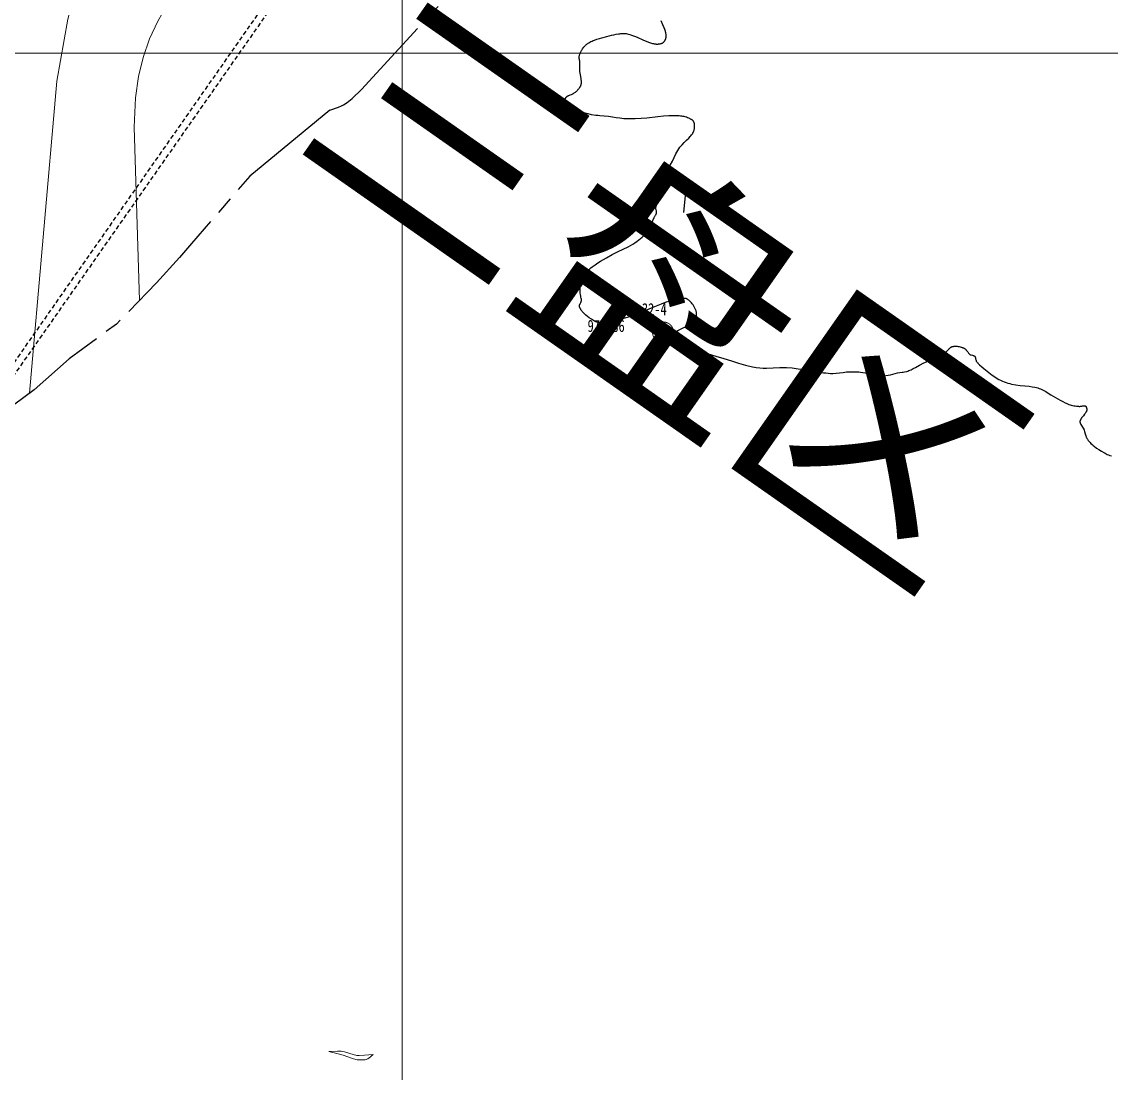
# Model space of a CAD drawing. Header units: inches. Extents: x 36473197 to 36486087, y 3899343 to 3911260.
# Drawn here: x 36479687 to 36480585, y 3903159 to 3904026 of the extents above; entities that cross this region are included whole.
import ezdxf

# ---------------------------------------------------------------- set-up
doc = ezdxf.new("R2010")
doc.units = ezdxf.units.IN
doc.header["$MEASUREMENT"] = 0
doc.linetypes.add('可采边界', pattern=[0.047, 0.02, -0.002, 0.003, -0.002, 0.02])
doc.linetypes.add('虚线', pattern=[0.0045, 0.00175, -0.001, 0.00175])
for name, color, linetype, lineweight in [('4煤底板等值线', 7, 'Continuous', 0), ('可采边界', 7, 'Continuous', 0), ('四盘区辅运巷', 7, 'Continuous', 0), ('水系', 7, 'Continuous', 0), ('等值线', 7, 'Continuous', 0), ('经纬网', 7, 'Continuous', 0), ('西区开拓设计', 7, 'Continuous', 0), ('钻孔', 7, 'Continuous', 0)]:
    doc.layers.add(name, color=color, linetype=linetype, lineweight=lineweight)
doc.styles.add('宋体', font='SIMSUN.TTC')
doc.styles.add('黑体', font='simhei.ttf')
doc.linetypes.add('断层上盘', pattern='A,0.01,-0.00215,[5,西北矿业高家堡煤矿2022年采掘接续图(2022.8.14).shx,S=3.07087e-07,R=0,X=0,Y=0],-0.00185,0.01', length=0.024)
doc.linetypes.add('断层下盘', pattern='A,0.01,-0.002,[1,西北矿业高家堡煤矿2022年采掘接续图(2022.8.14).shx,S=5.56693e-06,R=0,X=0,Y=0],0,[2,西北矿业高家堡煤矿2022年采掘接续图(2022.8.14).shx,S=5.56693e-06,R=0,X=0,Y=0],0,[3,西北矿业高家堡煤矿2022年采掘接续图(2022.8.14).shx,S=5.56693e-06,R=0,X=0,Y=0],0,[4,西北矿业高家堡煤矿2022年采掘接续图(2022.8.14).shx,S=5.56693e-06,R=0,X=0,Y=0],-0.002,0.01', length=0.024)

msp = doc.modelspace()

# ---------------------------------------------------------------- linework, layer by layer
at = {"layer": '4煤底板等值线', "color": 7, "linetype": 'Continuous', "lineweight": 0, "flags": 128}
for points in [[(36479692.88, 3903719.81), (36479715.33, 3903976.95), (36479724.45, 3904028.15), (36479733.48, 3904062.5), (36479739.54, 3904079.03), (36479745.13, 3904090.86), (36479747.27, 3904094.64), (36479750.88, 3904100.11), (36479758.98, 3904110.5), (36479772.64, 3904125.01), (36479782.46, 3904134.03), (36479801.59, 3904149.19), (36479821.82, 3904162.84), (36479848.47, 3904177.74), (36479865.22, 3904185.06), (36479908.51, 3904197.66), (36479914.43, 3904200), (36479918.91, 3904202.26), (36479931.78, 3904210.22), (36480211.83, 3904408.52), (36480254.11, 3904433.62), (36480310.04, 3904459.63), (36480483.45, 3904526.99)], [(36479783.65, 3903796.34), (36479779.04, 3903939.13), (36479780.23, 3903963.15), (36479782.79, 3903980.94), (36479786.56, 3903996.51), (36479791.88, 3904011.78), (36479798.69, 3904026.57), (36479806.88, 3904040.7), (36479816.34, 3904053.98), (36479826.98, 3904066.24), (36479838.7, 3904077.29), (36479853.01, 3904088.16), (36479934.54, 3904135.32), (36479970.04, 3904161.15), (36479983.01, 3904168.05), (36480057.36, 3904200.81), (36480070.2, 3904207.69), (36480076.36, 3904211.52), (36480088.36, 3904220.75), (36480165.26, 3904296.18), (36480186.66, 3904312.66), (36480286.22, 3904372.27)]]:
    msp.add_lwpolyline(points, dxfattribs=at)
at = {"layer": '可采边界', "linetype": '可采边界', "lineweight": 30, "ltscale": 5000, "flags": 128}
for points in [[(36479940.42, 3903953.02), (36479947.75, 3903955.56), (36479950.12, 3903956.54), (36479951.68, 3903957.39), (36479954.63, 3903959.36), (36479958.81, 3903962.7), (36479966.63, 3903970.22), (36480098.68, 3904113.17), (36480300.78, 3904392.39), (36480379.14, 3904481.72), (36480388.22, 3904490.58), (36480397.8, 3904498.87), (36480407.85, 3904506.13), (36480418.43, 3904512.62), (36480429.44, 3904518.21), (36480435.1, 3904520.62), (36480440.88, 3904522.72), (36480450.25, 3904525.22), (36480459.82, 3904526.95), (36480469.47, 3904527.9), (36480474.3, 3904528.05), (36480479.12, 3904527.94), (36480488.57, 3904526.77), (36480528.87, 3904517.41), (36480537.55, 3904514.34), (36480545.96, 3904510.57), (36480554.05, 3904506.2), (36480561.77, 3904501.21), (36480569.09, 3904495.56), (36480573.58, 3904491.4), (36480576.67, 3904488.06), (36480578.55, 3904485.71), (36480579.41, 3904484.48), (36480580.83, 3904482.12), (36480583.24, 3904477.14), (36480585.21, 3904471.92), (36480587.46, 3904463.77), (36480588.95, 3904455.36), (36480589.68, 3904446.84), (36480589.69, 3904441.19), (36480589.19, 3904435.33), (36480587.15, 3904423.77), (36480567.6, 3904352.28), (36480562.89, 3904326.34), (36480561.8, 3904308.82), (36480562.31, 3904291.27), (36480563.63, 3904279.73), (36480566.68, 3904266.07), (36480570.76, 3904252.65), (36480581.05, 3904226.28), (36480632.1, 3904129.38), (36480688.56, 3904041.54), (36480955.32, 3903726.78), (36481161.4, 3903516.77), (36481216.78, 3903468.31), (36481253.18, 3903441.34), (36481265.8, 3903433.05), (36481411.21, 3903356.22), (36481426.8, 3903346.01), (36481436.27, 3903338.55), (36481443.5, 3903331.69), (36481447.41, 3903327.2), (36481451.37, 3903321.46), (36481454.82, 3903315.36), (36481457.74, 3903308.99), (36481460.08, 3903302.4), (36481461.15, 3903298.07), (36481462.59, 3903289.24), (36481463.22, 3903280.29), (36481463.1, 3903271.3), (36481462.75, 3903266.82), (36481461.26, 3903257.55), (36481457.8, 3903243.89), (36481453.21, 3903230.54), (36481445.91, 3903213.95), (36481437.42, 3903197.87), (36481406.48, 3903150.76), (36481385.9, 3903124.99), (36481358.49, 3903096.27), (36481311.68, 3903058.24), (36481247.04, 3903011.51), (36481218.36, 3902986.35), (36481195.38, 3902961.86), (36481174.27, 3902935.73), (36481151.29, 3902901.94)], [(36479940.42, 3903953.02), (36479874.65, 3903898.66), (36479826.35, 3903843.27), (36479816.61, 3903831.69), (36479797.69, 3903810.66), (36479764.54, 3903776.84), (36479725.56, 3903748.04), (36479696.76, 3903722.67), (36479671.06, 3903703.75), (36479652.81, 3903695.58), (36479626.18, 3903684.85), (36479594.75, 3903672.82), (36479576.48, 3903664.53), (36479530.93, 3903654.24), (36479500, 3903642.02), (36479480.61, 3903635.78), (36479461.83, 3903633.6), (36479438.86, 3903639.13), (36479420.84, 3903642.16), (36479403.24, 3903648.9), (36479378.19, 3903663.4), (36479365.97, 3903671.96), (36479348.23, 3903691.81), (36479329.31, 3903714.07), (36479311.68, 3903736.82), (36479297.34, 3903757.78), (36479283.25, 3903779.73), (36479257.78, 3903817.86), (36479237.65, 3903852.89), (36479211.72, 3903891.18), (36479192.3, 3903946.96), (36479183.15, 3903988.27), (36479172.48, 3904011.49), (36479163.11, 3904033.42), (36479147.48, 3904050.71), (36479125.47, 3904084.67)]]:
    msp.add_lwpolyline(points, dxfattribs=at)
at = {"layer": '四盘区辅运巷', "linetype": '虚线', "lineweight": 30, "ltscale": 2000, "elevation": 0.2, "flags": 128}
for points in [[(36479679.42, 3903733.44), (36480951.9, 3905551.42)], [(36479680.19, 3903744.88), (36480197.99, 3904484.7)]]:
    msp.add_lwpolyline(points, dxfattribs=at)
at = {"layer": '水系', "color": 151, "linetype": 'Continuous', "lineweight": 30, "true_color": 0x7fbfff, "flags": 128}
for points in [[(36480232.14, 3903756.84), (36480230.14, 3903757.53), (36480229.07, 3903757.86), (36480227.99, 3903758.21), (36480226.93, 3903758.59), (36480226.41, 3903758.8), (36480225.9, 3903759.02), (36480225.4, 3903759.26), (36480224.92, 3903759.52), (36480224.68, 3903759.66), (36480224.45, 3903759.81), (36480224.23, 3903759.96), (36480224, 3903760.13), (36480223.78, 3903760.32), (36480223.57, 3903760.52), (36480223.36, 3903760.73), (36480223.16, 3903760.94), (36480222.96, 3903761.17), (36480222.78, 3903761.39), (36480222.6, 3903761.63), (36480222.44, 3903761.87), (36480222.28, 3903762.11), (36480222.14, 3903762.36), (36480222, 3903762.61), (36480221.94, 3903762.74), (36480221.89, 3903762.87), (36480221.78, 3903763.13), (36480221.74, 3903763.26), (36480221.7, 3903763.39), (36480221.66, 3903763.52), (36480221.63, 3903763.65), (36480221.6, 3903763.79), (36480221.59, 3903763.85), (36480221.59, 3903763.92), (36480221.58, 3903764.04), (36480221.57, 3903764.16), (36480221.58, 3903764.29), (36480221.58, 3903764.41), (36480221.59, 3903764.53), (36480221.61, 3903764.66), (36480221.65, 3903764.91), (36480221.7, 3903765.16), (36480221.76, 3903765.4), (36480221.84, 3903765.65), (36480221.92, 3903765.9), (36480222.01, 3903766.14), (36480222.12, 3903766.38), (36480222.22, 3903766.62), (36480222.34, 3903766.86), (36480222.46, 3903767.09), (36480222.59, 3903767.32), (36480222.87, 3903767.75), (36480222.99, 3903767.92), (36480223.12, 3903768.08), (36480223.38, 3903768.38), (36480223.65, 3903768.68), (36480223.93, 3903768.96), (36480224.23, 3903769.23), (36480224.53, 3903769.49), (36480225.17, 3903769.99), (36480225.84, 3903770.46), (36480226.55, 3903770.9), (36480228.02, 3903771.75), (36480229.56, 3903772.54), (36480231.14, 3903773.3), (36480234.34, 3903774.74), (36480235.34, 3903775.16), (36480235.83, 3903775.37), (36480236.32, 3903775.59), (36480236.8, 3903775.83), (36480237.27, 3903776.07), (36480237.49, 3903776.21), (36480237.72, 3903776.34), (36480238.16, 3903776.64), (36480238.4, 3903776.83), (36480238.63, 3903777.03), (36480238.85, 3903777.24), (36480239.07, 3903777.46), (36480239.5, 3903777.91), (36480239.91, 3903778.39), (36480240.29, 3903778.89), (36480240.65, 3903779.4), (36480240.99, 3903779.93), (36480241.31, 3903780.47), (36480241.61, 3903781.02), (36480241.88, 3903781.57), (36480242.12, 3903782.14), (36480242.23, 3903782.42), (36480242.33, 3903782.71), (36480242.42, 3903782.99), (36480242.51, 3903783.28), (36480242.59, 3903783.57), (36480242.65, 3903783.86), (36480242.71, 3903784.15), (36480242.76, 3903784.44), (36480242.79, 3903784.73), (36480242.81, 3903785.02), (36480242.82, 3903785.3), (36480242.81, 3903785.58), (36480242.78, 3903785.87), (36480242.75, 3903786.15), (36480242.71, 3903786.43), (36480242.65, 3903786.71), (36480242.53, 3903787.27), (36480242.37, 3903787.83), (36480242.18, 3903788.39), (36480241.97, 3903788.94), (36480241.74, 3903789.49), (36480241.48, 3903790.03), (36480241.2, 3903790.56), (36480240.91, 3903791.09), (36480240.59, 3903791.61), (36480240.26, 3903792.13), (36480239.91, 3903792.63), (36480239.18, 3903793.61), (36480238.65, 3903794.27), (36480238.1, 3903794.9), (36480237.52, 3903795.49), (36480237.23, 3903795.78), (36480236.93, 3903796.05), (36480236.62, 3903796.32), (36480236.31, 3903796.57), (36480235.99, 3903796.8), (36480235.67, 3903797.03), (36480235.34, 3903797.23), (36480235.17, 3903797.33), (36480235, 3903797.42), (36480234.83, 3903797.5), (36480234.66, 3903797.58), (36480234.48, 3903797.65), (36480234.3, 3903797.72), (36480234.1, 3903797.77), (36480233.9, 3903797.82), (36480233.7, 3903797.86), (36480233.49, 3903797.89), (36480233.07, 3903797.94), (36480232.65, 3903797.97), (36480232.22, 3903797.97), (36480231.79, 3903797.97), (36480230.91, 3903797.91), (36480230.03, 3903797.8), (36480229.14, 3903797.67), (36480227.38, 3903797.33), (36480223.85, 3903796.55), (36480220.41, 3903795.6), (36480216.99, 3903794.48), (36480213.59, 3903793.23), (36480206.81, 3903790.48), (36480200.04, 3903787.61), (36480196.19, 3903786.04), (36480192.34, 3903784.55), (36480188.47, 3903783.16), (36480184.57, 3903781.91), (36480181.79, 3903781.16), (36480178.99, 3903780.48), (36480176.16, 3903779.88), (36480173.3, 3903779.3), (36480170.32, 3903778.67), (36480168.82, 3903778.38), (36480167.33, 3903778.15), (36480166.59, 3903778.06), (36480165.85, 3903777.99), (36480165.12, 3903777.93), (36480164.39, 3903777.91), (36480163.67, 3903777.91), (36480163.32, 3903777.92), (36480162.96, 3903777.94), (36480162.61, 3903777.97), (36480162.25, 3903778.01), (36480161.9, 3903778.06), (36480161.56, 3903778.13), (36480161.32, 3903778.19), (36480161.08, 3903778.26), (36480160.62, 3903778.41), (36480160.15, 3903778.58), (36480159.69, 3903778.77), (36480159.24, 3903778.97), (36480158.78, 3903779.19), (36480157.89, 3903779.67), (36480157, 3903780.19), (36480156.13, 3903780.76), (36480154.38, 3903782), (36480152.96, 3903783.07), (36480151.56, 3903784.2), (36480150.89, 3903784.79), (36480150.24, 3903785.4), (36480149.61, 3903786.02), (36480149.02, 3903786.65), (36480148.46, 3903787.3), (36480148.2, 3903787.62), (36480147.95, 3903787.95), (36480147.71, 3903788.29), (36480147.48, 3903788.62), (36480147.26, 3903788.96), (36480147.07, 3903789.3), (36480146.88, 3903789.65), (36480146.72, 3903789.99), (36480146.57, 3903790.34), (36480146.51, 3903790.52), (36480146.45, 3903790.69), (36480146.4, 3903790.87), (36480146.35, 3903791.05), (36480146.32, 3903791.23), (36480146.28, 3903791.41), (36480146.27, 3903791.5), (36480146.26, 3903791.58), (36480146.25, 3903791.76), (36480146.25, 3903791.85), (36480146.25, 3903791.94), (36480146.26, 3903792.04), (36480146.27, 3903792.13), (36480146.28, 3903792.19), (36480146.29, 3903792.24), (36480146.32, 3903792.36), (36480146.35, 3903792.48), (36480146.39, 3903792.6), (36480146.48, 3903792.84), (36480146.58, 3903793.08), (36480146.81, 3903793.57), (36480147.06, 3903794.06), (36480147.31, 3903794.55), (36480147.44, 3903794.8), (36480147.56, 3903795.05), (36480147.67, 3903795.3), (36480147.72, 3903795.42), (36480147.77, 3903795.55), (36480147.81, 3903795.68), (36480147.85, 3903795.8), (36480147.87, 3903795.87), (36480147.88, 3903795.93), (36480147.91, 3903796.06), (36480147.92, 3903796.12), (36480147.93, 3903796.17), (36480147.94, 3903796.29), (36480147.94, 3903796.41), (36480147.94, 3903796.53), (36480147.93, 3903796.76), (36480147.91, 3903797), (36480147.88, 3903797.24), (36480147.84, 3903797.48), (36480147.75, 3903797.96), (36480147.52, 3903798.92), (36480147.29, 3903799.89), (36480147.1, 3903801.15), (36480146.96, 3903802.41), (36480146.86, 3903803.67), (36480146.8, 3903804.94), (36480146.77, 3903806.19), (36480146.79, 3903807.44), (36480146.83, 3903808.07), (36480146.88, 3903808.69), (36480147.04, 3903809.92), (36480147.15, 3903810.45), (36480147.28, 3903810.97), (36480147.58, 3903812.01), (36480147.94, 3903813.04), (36480148.34, 3903814.05), (36480148.8, 3903815.04), (36480149.29, 3903816.01), (36480149.56, 3903816.48), (36480149.83, 3903816.95), (36480150.42, 3903817.85), (36480150.86, 3903818.43), (36480151.32, 3903819), (36480152.29, 3903820.09), (36480153.32, 3903821.12), (36480154.41, 3903822.12), (36480155.53, 3903823.08), (36480156.69, 3903824.01), (36480159.07, 3903825.76), (36480161.37, 3903827.29), (36480163.7, 3903828.74), (36480168.47, 3903831.47), (36480173.34, 3903834.04), (36480178.27, 3903836.53), (36480182.3, 3903838.5), (36480186.27, 3903840.52), (36480188.23, 3903841.57), (36480190.15, 3903842.68), (36480192.03, 3903843.84), (36480193.86, 3903845.09), (36480195.24, 3903846.15), (36480196.57, 3903847.27), (36480197.87, 3903848.43), (36480199.12, 3903849.65), (36480200.32, 3903850.91), (36480201.45, 3903852.21), (36480202, 3903852.88), (36480202.52, 3903853.57), (36480203.49, 3903854.98), (36480204.12, 3903856.12), (36480204.71, 3903857.29), (36480205.76, 3903859.7), (36480206.76, 3903862.15), (36480207.83, 3903864.59), (36480208.42, 3903865.61), (36480208.73, 3903866.11), (36480209.02, 3903866.61), (36480209.16, 3903866.87), (36480209.29, 3903867.12), (36480209.41, 3903867.37), (36480209.53, 3903867.63), (36480209.58, 3903867.76), (36480209.63, 3903867.89), (36480209.68, 3903868.02), (36480209.72, 3903868.15), (36480209.76, 3903868.28), (36480209.79, 3903868.41), (36480209.8, 3903868.47), (36480209.81, 3903868.54), (36480209.83, 3903868.67), (36480209.84, 3903868.73), (36480209.84, 3903868.79), (36480209.84, 3903868.91), (36480209.83, 3903869.02), (36480209.82, 3903869.14), (36480209.79, 3903869.38), (36480209.76, 3903869.62), (36480209.66, 3903870.1), (36480209.55, 3903870.58), (36480209.43, 3903871.06), (36480209.32, 3903871.55), (36480209.28, 3903871.79), (36480209.24, 3903872.03), (36480209.23, 3903872.15), (36480209.22, 3903872.27), (36480209.21, 3903872.39), (36480209.21, 3903872.51), (36480209.22, 3903872.63), (36480209.23, 3903872.75), (36480209.25, 3903872.87), (36480209.27, 3903873), (36480209.32, 3903873.24), (36480209.38, 3903873.48), (36480209.53, 3903873.96), (36480209.71, 3903874.43), (36480210.1, 3903875.38), (36480210.49, 3903876.34), (36480211.7, 3903880.35), (36480212.82, 3903884.38), (36480213.95, 3903888.41), (36480215.09, 3903892.44), (36480215.38, 3903893.52), (36480215.66, 3903894.61), (36480215.96, 3903895.69), (36480216.28, 3903896.76), (36480216.95, 3903898.61), (36480217.69, 3903900.45), (36480219.31, 3903904.06), (36480221.04, 3903907.63), (36480222.82, 3903911.18), (36480224.26, 3903914.1), (36480225.75, 3903916.99), (36480226.52, 3903918.4), (36480227.32, 3903919.8), (36480228.17, 3903921.16), (36480229.08, 3903922.47), (36480229.91, 3903923.49), (36480230.79, 3903924.47), (36480232.62, 3903926.38), (36480234.46, 3903928.26), (36480236.29, 3903930.15), (36480237.46, 3903931.37), (36480238.03, 3903932), (36480238.58, 3903932.64), (36480239.1, 3903933.29), (36480239.34, 3903933.63), (36480239.58, 3903933.97), (36480239.8, 3903934.32), (36480240.01, 3903934.68), (36480240.11, 3903934.86), (36480240.2, 3903935.05), (36480240.38, 3903935.43), (36480240.48, 3903935.69), (36480240.58, 3903935.96), (36480240.74, 3903936.51), (36480240.88, 3903937.07), (36480240.99, 3903937.64), (36480241.08, 3903938.21), (36480241.14, 3903938.79), (36480241.18, 3903939.37), (36480241.19, 3903939.95), (36480241.18, 3903940.52), (36480241.16, 3903940.8), (36480241.14, 3903941.08), (36480241.11, 3903941.35), (36480241.07, 3903941.63), (36480241.02, 3903941.9), (36480240.97, 3903942.16), (36480240.9, 3903942.43), (36480240.83, 3903942.68), (36480240.75, 3903942.94), (36480240.66, 3903943.18), (36480240.61, 3903943.3), (36480240.55, 3903943.42), (36480240.5, 3903943.54), (36480240.44, 3903943.65), (36480240.38, 3903943.77), (36480240.31, 3903943.88), (36480240.24, 3903943.99), (36480240.17, 3903944.09), (36480240.08, 3903944.2), (36480239.99, 3903944.3), (36480239.9, 3903944.4), (36480239.8, 3903944.49), (36480239.6, 3903944.68), (36480239.38, 3903944.86), (36480239.16, 3903945.03), (36480238.92, 3903945.19), (36480238.68, 3903945.34), (36480238.43, 3903945.49), (36480237.92, 3903945.78), (36480237.4, 3903946.04), (36480236.34, 3903946.51), (36480235.37, 3903946.89), (36480234.42, 3903947.22), (36480233.46, 3903947.51), (36480232.5, 3903947.75), (36480231.52, 3903947.95), (36480230.53, 3903948.12), (36480229.53, 3903948.26), (36480228.52, 3903948.36), (36480226.45, 3903948.5), (36480224.34, 3903948.55), (36480220, 3903948.42), (36480215.53, 3903948.07), (36480210.99, 3903947.58), (36480201.88, 3903946.52), (36480197.05, 3903946.17), (36480192.25, 3903945.93), (36480189.86, 3903945.87), (36480187.48, 3903945.86), (36480182.73, 3903946.03), (36480179.61, 3903946.38), (36480176.49, 3903946.85), (36480173.38, 3903947.35), (36480170.26, 3903947.81), (36480166.72, 3903948.14), (36480163.17, 3903948.42), (36480161.4, 3903948.58), (36480159.64, 3903948.77), (36480156.13, 3903949.3), (36480153.47, 3903949.97), (36480150.83, 3903950.72), (36480149.52, 3903951.08), (36480148.86, 3903951.24), (36480148.21, 3903951.39), (36480147.56, 3903951.53), (36480146.91, 3903951.64), (36480146.58, 3903951.68), (36480146.26, 3903951.71), (36480146.09, 3903951.73), (36480145.93, 3903951.73), (36480145.6, 3903951.73), (36480145.38, 3903951.72), (36480145.16, 3903951.69), (36480144.71, 3903951.62), (36480143.82, 3903951.45), (36480143.38, 3903951.37), (36480142.93, 3903951.31), (36480142.71, 3903951.28), (36480142.48, 3903951.26), (36480142.37, 3903951.26), (36480142.26, 3903951.25), (36480142.04, 3903951.25), (36480141.89, 3903951.27), (36480141.75, 3903951.28), (36480141.46, 3903951.33), (36480141.18, 3903951.4), (36480140.89, 3903951.47), (36480140.61, 3903951.56), (36480140.32, 3903951.66), (36480140.04, 3903951.76), (36480139.76, 3903951.88), (36480139.21, 3903952.13), (36480138.67, 3903952.41), (36480138.15, 3903952.71), (36480137.64, 3903953.04), (36480137.15, 3903953.38), (36480136.68, 3903953.75), (36480136.45, 3903953.94), (36480136.23, 3903954.14), (36480136.01, 3903954.34), (36480135.8, 3903954.55), (36480135.6, 3903954.76), (36480135.4, 3903954.97), (36480135.22, 3903955.2), (36480135.04, 3903955.42), (36480134.87, 3903955.65), (36480134.71, 3903955.89), (36480134.56, 3903956.13), (36480134.42, 3903956.39), (36480134.3, 3903956.64), (36480134.19, 3903956.91), (36480134.09, 3903957.18), (36480134, 3903957.45), (36480133.93, 3903957.73), (36480133.86, 3903958.01), (36480133.8, 3903958.3), (36480133.76, 3903958.58), (36480133.72, 3903958.87), (36480133.7, 3903959.15), (36480133.68, 3903959.44), (36480133.68, 3903959.73), (36480133.69, 3903960.01), (36480133.71, 3903960.3), (36480133.73, 3903960.44), (36480133.75, 3903960.58), (36480133.8, 3903960.86), (36480133.83, 3903961), (36480133.87, 3903961.14), (36480133.97, 3903961.41), (36480134.07, 3903961.69), (36480134.19, 3903961.95), (36480134.32, 3903962.21), (36480134.46, 3903962.47), (36480134.61, 3903962.72), (36480134.77, 3903962.97), (36480134.94, 3903963.21), (36480135.12, 3903963.45), (36480135.31, 3903963.68), (36480135.5, 3903963.9), (36480135.7, 3903964.11), (36480135.91, 3903964.32), (36480136.02, 3903964.41), (36480136.13, 3903964.51), (36480136.35, 3903964.68), (36480136.48, 3903964.77), (36480136.61, 3903964.85), (36480136.86, 3903964.99), (36480137.13, 3903965.13), (36480137.4, 3903965.25), (36480137.95, 3903965.48), (36480138.52, 3903965.7), (36480139.67, 3903966.11), (36480140.81, 3903966.59), (36480141.1, 3903966.74), (36480141.37, 3903966.9), (36480141.92, 3903967.25), (36480142.45, 3903967.63), (36480142.96, 3903968.03), (36480143.47, 3903968.45), (36480143.95, 3903968.88), (36480144.42, 3903969.33), (36480144.88, 3903969.79), (36480145.31, 3903970.26), (36480145.73, 3903970.74), (36480146.12, 3903971.23), (36480146.48, 3903971.74), (36480146.65, 3903971.99), (36480146.81, 3903972.25), (36480146.97, 3903972.51), (36480147.12, 3903972.78), (36480147.25, 3903973.04), (36480147.38, 3903973.31), (36480147.43, 3903973.45), (36480147.49, 3903973.59), (36480147.58, 3903973.86), (36480147.63, 3903974.02), (36480147.67, 3903974.18), (36480147.73, 3903974.51), (36480147.78, 3903974.83), (36480147.81, 3903975.17), (36480147.84, 3903975.5), (36480147.85, 3903975.84), (36480147.84, 3903976.52), (36480147.81, 3903977.21), (36480147.75, 3903977.91), (36480147.56, 3903979.32), (36480147.06, 3903982.2), (36480146.6, 3903985.09), (36480146.49, 3903987.19), (36480146.5, 3903989.26), (36480146.52, 3903991.31), (36480146.45, 3903993.36), (36480146.32, 3903994.17), (36480146.17, 3903994.98), (36480146.1, 3903995.38), (36480146.05, 3903995.79), (36480146.03, 3903995.99), (36480146.01, 3903996.19), (36480146, 3903996.59), (36480146.01, 3903996.85), (36480146.04, 3903997.11), (36480146.07, 3903997.37), (36480146.12, 3903997.63), (36480146.23, 3903998.15), (36480146.37, 3903998.66), (36480146.53, 3903999.17), (36480146.71, 3903999.68), (36480146.91, 3904000.18), (36480147.13, 3904000.68), (36480147.36, 3904001.17), (36480147.61, 3904001.65), (36480147.87, 3904002.13), (36480148.14, 3904002.61), (36480148.43, 3904003.07), (36480148.73, 3904003.53), (36480149.36, 3904004.42), (36480149.77, 3904004.93), (36480150.19, 3904005.43), (36480150.63, 3904005.91), (36480151.08, 3904006.38), (36480151.55, 3904006.83), (36480152.03, 3904007.26), (36480152.52, 3904007.68), (36480153.03, 3904008.07), (36480153.46, 3904008.36), (36480153.9, 3904008.64), (36480154.79, 3904009.16), (36480155.71, 3904009.64), (36480156.65, 3904010.08), (36480157.61, 3904010.49), (36480158.59, 3904010.87), (36480160.59, 3904011.57), (36480162.64, 3904012.19), (36480164.73, 3904012.74), (36480168.95, 3904013.77), (36480172.79, 3904014.78), (36480174.71, 3904015.24), (36480176.63, 3904015.65), (36480178.54, 3904015.98), (36480179.49, 3904016.12), (36480180.44, 3904016.23), (36480181.39, 3904016.3), (36480182.34, 3904016.34), (36480182.81, 3904016.35), (36480183.28, 3904016.34), (36480184.22, 3904016.28), (36480184.84, 3904016.19), (36480185.45, 3904016.08), (36480186.67, 3904015.78), (36480187.89, 3904015.43), (36480189.1, 3904015.03), (36480191.51, 3904014.12), (36480193.89, 3904013.13), (36480198.59, 3904011.09), (36480203.28, 3904009.2), (36480204.92, 3904008.62), (36480205.75, 3904008.35), (36480206.58, 3904008.12), (36480207.42, 3904007.91), (36480207.84, 3904007.82), (36480208.25, 3904007.74), (36480208.68, 3904007.68), (36480209.1, 3904007.62), (36480209.52, 3904007.58), (36480209.96, 3904007.56), (36480210.32, 3904007.56), (36480210.69, 3904007.56), (36480211.06, 3904007.58), (36480211.44, 3904007.62), (36480211.81, 3904007.66), (36480212.17, 3904007.71), (36480212.54, 3904007.78), (36480212.9, 3904007.85), (36480213.25, 3904007.94), (36480213.6, 3904008.05), (36480213.94, 3904008.16), (36480214.27, 3904008.29), (36480214.43, 3904008.36), (36480214.59, 3904008.44), (36480214.74, 3904008.52), (36480214.9, 3904008.6), (36480215.05, 3904008.69), (36480215.19, 3904008.78), (36480215.33, 3904008.88), (36480215.47, 3904008.99), (36480215.58, 3904009.08), (36480215.68, 3904009.18), (36480215.78, 3904009.28), (36480215.88, 3904009.39), (36480216.06, 3904009.61), (36480216.24, 3904009.84), (36480216.41, 3904010.08), (36480216.57, 3904010.33), (36480216.72, 3904010.58), (36480216.86, 3904010.85), (36480216.99, 3904011.11), (36480217.11, 3904011.39), (36480217.23, 3904011.66), (36480217.33, 3904011.94), (36480217.43, 3904012.22), (36480217.51, 3904012.51), (36480217.58, 3904012.79), (36480217.64, 3904013.07), (36480217.68, 3904013.4), (36480217.71, 3904013.72), (36480217.72, 3904014.04), (36480217.73, 3904014.36), (36480217.71, 3904014.68), (36480217.69, 3904015), (36480217.62, 3904015.64), (36480217.52, 3904016.28), (36480217.38, 3904016.93), (36480217.22, 3904017.58), (36480217.04, 3904018.23), (36480216.61, 3904019.54), (36480216.12, 3904020.84), (36480215.04, 3904023.43), (36480213.67, 3904026.61)], [(36480229.13, 3903889.49), (36480234.41, 3903894.05), (36480238.71, 3903889.47)], [(36480232.41, 3903868.8), (36480234.65, 3903893.81)], [(36480246, 3903753.96), (36480252.41, 3903752.15), (36480258.8, 3903750.27), (36480265.2, 3903748.35), (36480271.6, 3903746.43), (36480277.37, 3903744.68), (36480283.17, 3903743.03), (36480288.99, 3903741.63), (36480290.45, 3903741.34), (36480291.92, 3903741.07), (36480294.86, 3903740.67), (36480297.59, 3903740.54), (36480300.33, 3903740.53), (36480305.83, 3903740.71), (36480311.34, 3903740.95), (36480316.85, 3903741.02), (36480321.65, 3903740.63), (36480326.43, 3903740.01), (36480331.21, 3903739.29), (36480335.98, 3903738.51), (36480338.83, 3903738.04), (36480341.68, 3903737.58), (36480344.53, 3903737.14), (36480347.39, 3903736.74), (36480349.3, 3903736.49), (36480351.2, 3903736.28), (36480353.11, 3903736.13), (36480355.02, 3903736.08), (36480357.88, 3903736.26), (36480360.74, 3903736.6), (36480363.6, 3903736.98), (36480366.46, 3903737.32), (36480369.33, 3903737.51), (36480372.2, 3903737.58), (36480373.63, 3903737.57), (36480375.06, 3903737.53), (36480376.49, 3903737.44), (36480377.91, 3903737.29), (36480381.73, 3903736.5), (36480385.53, 3903735.54), (36480387.43, 3903735.07), (36480389.33, 3903734.64), (36480390.28, 3903734.45), (36480391.23, 3903734.28), (36480392.19, 3903734.14), (36480393.15, 3903734.05), (36480394.1, 3903734.01), (36480395.06, 3903734.02), (36480396.01, 3903734.06), (36480396.97, 3903734.13), (36480398.88, 3903734.35), (36480400.78, 3903734.66), (36480402.7, 3903735.1), (36480404.6, 3903735.6), (36480406.5, 3903736.1), (36480408.41, 3903736.56), (36480410.33, 3903736.86), (36480412.26, 3903737.12), (36480413.22, 3903737.25), (36480414.17, 3903737.41), (36480416.04, 3903737.81), (36480416.96, 3903738.11), (36480417.87, 3903738.45), (36480419.65, 3903739.21), (36480421.41, 3903740.06), (36480423.14, 3903740.97), (36480426.58, 3903742.87), (36480430.02, 3903744.77), (36480430.99, 3903745.25), (36480431.95, 3903745.72), (36480432.92, 3903746.2), (36480433.87, 3903746.7), (36480435.45, 3903747.64), (36480437.02, 3903748.61), (36480438.6, 3903749.57), (36480440.22, 3903750.46), (36480442.5, 3903751.45), (36480444.82, 3903752.35), (36480445.97, 3903752.82), (36480446.54, 3903753.06), (36480447.09, 3903753.31), (36480447.64, 3903753.58), (36480448.17, 3903753.86), (36480448.44, 3903754.01), (36480448.69, 3903754.17), (36480448.82, 3903754.26), (36480448.94, 3903754.34), (36480449.18, 3903754.53), (36480449.4, 3903754.72), (36480449.61, 3903754.92), (36480450.01, 3903755.35), (36480450.79, 3903756.24), (36480451.18, 3903756.67), (36480451.38, 3903756.88), (36480451.58, 3903757.08), (36480451.79, 3903757.28), (36480452, 3903757.46), (36480452.11, 3903757.55), (36480452.22, 3903757.63), (36480452.33, 3903757.71), (36480452.45, 3903757.79), (36480452.53, 3903757.83), (36480452.61, 3903757.87), (36480452.77, 3903757.95), (36480452.94, 3903758.02), (36480453.11, 3903758.08), (36480453.29, 3903758.14), (36480453.47, 3903758.2), (36480453.83, 3903758.29), (36480454.2, 3903758.37), (36480454.57, 3903758.43), (36480454.95, 3903758.48), (36480455.34, 3903758.51), (36480455.73, 3903758.54), (36480456.12, 3903758.55), (36480456.52, 3903758.55), (36480456.91, 3903758.53), (36480457.71, 3903758.48), (36480458.51, 3903758.39), (36480459.31, 3903758.25), (36480460.1, 3903758.08), (36480460.88, 3903757.87), (36480461.26, 3903757.75), (36480461.64, 3903757.63), (36480462.01, 3903757.49), (36480462.38, 3903757.34), (36480462.75, 3903757.18), (36480463.1, 3903757.01), (36480463.45, 3903756.82), (36480463.78, 3903756.63), (36480463.94, 3903756.52), (36480464.1, 3903756.41), (36480464.25, 3903756.3), (36480464.4, 3903756.18), (36480464.54, 3903756.06), (36480464.67, 3903755.93), (36480464.92, 3903755.66), (36480465.16, 3903755.37), (36480465.39, 3903755.08), (36480466.27, 3903753.87), (36480466.71, 3903753.26), (36480466.93, 3903752.96), (36480467.16, 3903752.68), (36480467.28, 3903752.54), (36480467.4, 3903752.4), (36480467.52, 3903752.27), (36480467.64, 3903752.14), (36480467.78, 3903752.02), (36480467.84, 3903751.96), (36480467.91, 3903751.9), (36480467.98, 3903751.85), (36480468.05, 3903751.8), (36480468.13, 3903751.75), (36480468.2, 3903751.7), (36480468.26, 3903751.67), (36480468.31, 3903751.64), (36480468.43, 3903751.59), (36480468.55, 3903751.54), (36480468.67, 3903751.5), (36480468.92, 3903751.42), (36480469.17, 3903751.35), (36480470.2, 3903751.11), (36480470.71, 3903750.98), (36480470.96, 3903750.92), (36480471.19, 3903750.84), (36480471.31, 3903750.8), (36480471.42, 3903750.76), (36480471.53, 3903750.71), (36480471.64, 3903750.66), (36480471.69, 3903750.63), (36480471.74, 3903750.61), (36480471.79, 3903750.58), (36480471.84, 3903750.55), (36480471.88, 3903750.52), (36480471.93, 3903750.48), (36480471.95, 3903750.47), (36480471.97, 3903750.45), (36480472.01, 3903750.41), (36480472.03, 3903750.39), (36480472.05, 3903750.37), (36480472.09, 3903750.33), (36480472.12, 3903750.28), (36480472.15, 3903750.24), (36480472.18, 3903750.19), (36480472.21, 3903750.14), (36480472.27, 3903750.04), (36480472.32, 3903749.94), (36480472.37, 3903749.83), (36480472.42, 3903749.72), (36480472.46, 3903749.61), (36480472.54, 3903749.38), (36480472.61, 3903749.13), (36480472.74, 3903748.63), (36480472.86, 3903748.11), (36480472.98, 3903747.59), (36480473.04, 3903747.33), (36480473.11, 3903747.07), (36480473.14, 3903746.94), (36480473.18, 3903746.82), (36480473.27, 3903746.58), (36480473.33, 3903746.45), (36480473.39, 3903746.32), (36480473.53, 3903746.08), (36480473.68, 3903745.85), (36480473.83, 3903745.62), (36480474.17, 3903745.18), (36480474.53, 3903744.75), (36480474.9, 3903744.34), (36480475.29, 3903743.94), (36480476.11, 3903743.15), (36480477.83, 3903741.64), (36480479.61, 3903740.17), (36480482.27, 3903737.94), (36480484.96, 3903735.79), (36480486.34, 3903734.75), (36480487.73, 3903733.76), (36480490.62, 3903731.92), (36480492.03, 3903731.17), (36480493.46, 3903730.49), (36480494.91, 3903729.84), (36480496.39, 3903729.25), (36480497.88, 3903728.69), (36480499.39, 3903728.19), (36480500.91, 3903727.73), (36480502.44, 3903727.34), (36480506.03, 3903726.72), (36480509.66, 3903726.29), (36480513.3, 3903725.92), (36480516.94, 3903725.51), (36480519.33, 3903725.17), (36480521.7, 3903724.73), (36480522.88, 3903724.47), (36480524.03, 3903724.18), (36480524.61, 3903724.01), (36480525.18, 3903723.84), (36480526.29, 3903723.44), (36480526.85, 3903723.2), (36480527.41, 3903722.94), (36480528.49, 3903722.39), (36480530.62, 3903721.16), (36480532.72, 3903719.85), (36480534.82, 3903718.51), (36480538.72, 3903716.19), (36480542.65, 3903713.99), (36480544.62, 3903712.95), (36480546.61, 3903711.96), (36480547.6, 3903711.5), (36480548.61, 3903711.06), (36480549.63, 3903710.65), (36480550.67, 3903710.29), (36480551.71, 3903710), (36480552.76, 3903709.75), (36480553.83, 3903709.54), (36480554.89, 3903709.35), (36480555.96, 3903709.2), (36480557.03, 3903709.08), (36480557.57, 3903709.04), (36480558.1, 3903709.01), (36480558.38, 3903709.01), (36480558.65, 3903709.01), (36480559.21, 3903709.03), (36480560.35, 3903709.22), (36480560.92, 3903709.33), (36480561.47, 3903709.42), (36480561.74, 3903709.45), (36480562.01, 3903709.48), (36480562.14, 3903709.49), (36480562.26, 3903709.49), (36480562.39, 3903709.49), (36480562.51, 3903709.49), (36480562.63, 3903709.49), (36480562.75, 3903709.47), (36480562.81, 3903709.47), (36480562.86, 3903709.46), (36480562.92, 3903709.45), (36480562.97, 3903709.44), (36480563.03, 3903709.42), (36480563.08, 3903709.41), (36480563.14, 3903709.39), (36480563.19, 3903709.37), (36480563.24, 3903709.35), (36480563.26, 3903709.34), (36480563.29, 3903709.33), (36480563.31, 3903709.32), (36480563.34, 3903709.3), (36480563.38, 3903709.28), (36480563.42, 3903709.25), (36480563.45, 3903709.22), (36480563.49, 3903709.19), (36480563.52, 3903709.16), (36480563.56, 3903709.13), (36480563.59, 3903709.09), (36480563.65, 3903709.02), (36480563.71, 3903708.95), (36480563.77, 3903708.87), (36480563.82, 3903708.78), (36480563.88, 3903708.7), (36480563.93, 3903708.61), (36480563.98, 3903708.51), (36480564.07, 3903708.32), (36480564.15, 3903708.12), (36480564.22, 3903707.91), (36480564.29, 3903707.7), (36480564.35, 3903707.48), (36480564.4, 3903707.26), (36480564.43, 3903707.04), (36480564.46, 3903706.81), (36480564.48, 3903706.59), (36480564.49, 3903706.48), (36480564.49, 3903706.37), (36480564.49, 3903706.16), (36480564.48, 3903706.07), (36480564.47, 3903705.98), (36480564.44, 3903705.81), (36480564.4, 3903705.65), (36480564.36, 3903705.49), (36480564.31, 3903705.33), (36480564.25, 3903705.17), (36480564.19, 3903705.01), (36480564.12, 3903704.85), (36480563.97, 3903704.55), (36480563.81, 3903704.24), (36480563.63, 3903703.94), (36480563.44, 3903703.63), (36480563.02, 3903703.03), (36480562.57, 3903702.43), (36480561.63, 3903701.23), (36480560.67, 3903700.02), (36480560.22, 3903699.42), (36480559.8, 3903698.81), (36480559.61, 3903698.51), (36480559.42, 3903698.2), (36480559.26, 3903697.89), (36480559.18, 3903697.74), (36480559.11, 3903697.59), (36480559.04, 3903697.44), (36480558.98, 3903697.28), (36480558.92, 3903697.13), (36480558.87, 3903696.98), (36480558.83, 3903696.82), (36480558.81, 3903696.75), (36480558.8, 3903696.67), (36480558.78, 3903696.59), (36480558.77, 3903696.52), (36480558.77, 3903696.44), (36480558.76, 3903696.36), (36480558.76, 3903696.32), (36480558.76, 3903696.27), (36480558.77, 3903696.18), (36480558.78, 3903696.08), (36480558.79, 3903695.99), (36480558.81, 3903695.9), (36480558.83, 3903695.8), (36480558.88, 3903695.61), (36480558.94, 3903695.43), (36480559, 3903695.24), (36480559.08, 3903695.05), (36480559.16, 3903694.86), (36480559.34, 3903694.49), (36480559.55, 3903694.11), (36480560.01, 3903693.35), (36480561.03, 3903691.81), (36480562, 3903690.22), (36480562.1, 3903689.99), (36480562.19, 3903689.76), (36480562.36, 3903689.3), (36480562.66, 3903688.36), (36480563.18, 3903686.47), (36480563.44, 3903685.54), (36480563.72, 3903684.62), (36480563.88, 3903684.17), (36480564.04, 3903683.72), (36480564.22, 3903683.28), (36480564.41, 3903682.86), (36480564.55, 3903682.61), (36480564.69, 3903682.36), (36480564.98, 3903681.89), (36480565.3, 3903681.42), (36480565.64, 3903680.97), (36480566.35, 3903680.09), (36480567.12, 3903679.24), (36480567.93, 3903678.42), (36480568.77, 3903677.62), (36480569.66, 3903676.85), (36480570.57, 3903676.1), (36480572.47, 3903674.67), (36480574.46, 3903673.32), (36480576.5, 3903672.05), (36480578.57, 3903670.88), (36480579.5, 3903670.37), (36480580.43, 3903669.89), (36480581.37, 3903669.43), (36480582.32, 3903669), (36480583.51, 3903668.54), (36480584.72, 3903668.12)]]:
    msp.add_lwpolyline(points, dxfattribs=at)
at = {"layer": '等值线', "color": 1, "linetype": '断层下盘', "lineweight": 5, "ltscale": 2000, "true_color": 0xff0000, "flags": 128}
msp.add_lwpolyline([(36479939.65, 3903177.42), (36479946.9, 3903177.68), (36479949.78, 3903177.58), (36479951.2, 3903177.41), (36479952.56, 3903177.09), (36479960.62, 3903174.5), (36479961.98, 3903174.2), (36479962.86, 3903174.1), (36479964.62, 3903174.02), (36479969.08, 3903174.23), (36479976.27, 3903174.94)], dxfattribs=at)
at = {"layer": '等值线', "color": 1, "linetype": '断层上盘', "lineweight": 5, "ltscale": 2000, "true_color": 0xff0000, "flags": 128}
msp.add_lwpolyline([(36479939.65, 3903177.42), (36479948.44, 3903175.2), (36479951.34, 3903174.29), (36479959.15, 3903171.47), (36479961.83, 3903170.78), (36479963.1, 3903170.58), (36479965.69, 3903170.36), (36479966.34, 3903170.35), (36479968.26, 3903170.43), (36479969.51, 3903170.59), (36479970.42, 3903170.79), (36479971.01, 3903170.96), (36479971.58, 3903171.17), (36479971.86, 3903171.3), (36479972.16, 3903171.48), (36479972.74, 3903171.88), (36479976.27, 3903174.94)], dxfattribs=at)
at = {"layer": '经纬网', "color": 7, "linetype": 'Continuous', "lineweight": 9}
for p, q in [((36480000, 3908673.14), (36480000, 3901829.02)), ((36485138.53, 3904000), (36477575.7, 3904000))]:
    msp.add_line(p, q, dxfattribs=at)
at = {"layer": '钻孔', "color": 7, "const_width": 0.75}
for points in [[(36480223.91, 3903769.88, -1), (36480206.51, 3903769.88, -1), (36480223.91, 3903769.88)], [(36480220.16, 3903769.88, -1), (36480210.12, 3903769.88, -1), (36480220.16, 3903769.88)]]:
    msp.add_lwpolyline(points, format="xyb", dxfattribs=at)

# ---------------------------------------------------------------- texts
at = {"layer": '西区开拓设计', "color": 1, "lineweight": 30, "true_color": 0xff0000, "style": '黑体'}
msp.add_text('三盘区', height=158, rotation=325, dxfattribs=at).set_placement((36479907.53, 3903925.84))
at = {"layer": '钻孔', "color": 7, "style": '宋体', "width": 0.75}
for s, p in [('32-4', (36480197.73, 3903784.1)), ('977.86', (36480152.92, 3903770.31))]:
    msp.add_text(s, height=10, dxfattribs=at).set_placement(p)

doc.saveas('drawing.dxf')
